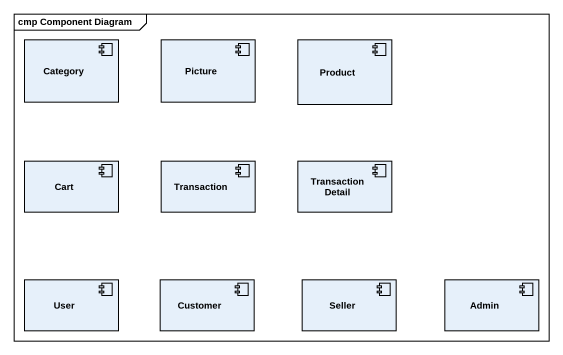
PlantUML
@startuml
mainframe cmp Component Diagram
component Category
component Picture
component Product
component Cart
component Transaction
component "Transaction Detail" as Transaction_Detail
component User
component Customer
component Seller
component Admin
@enduml
